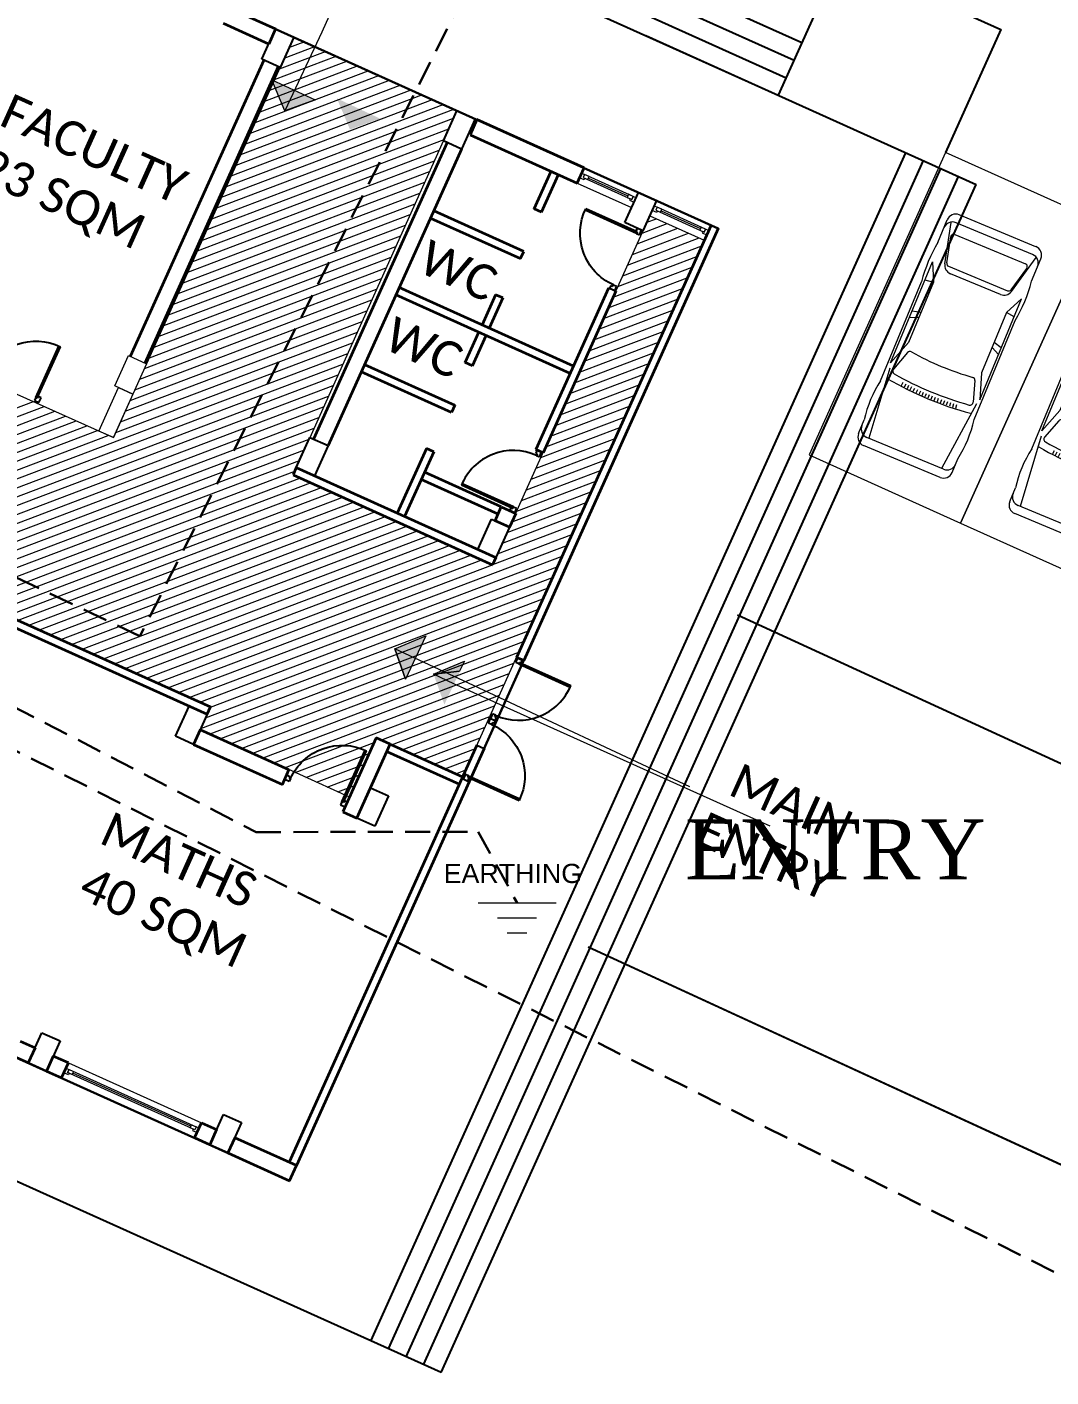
# Model space of a CAD drawing. Header units: inches. Extents: x 527934 to 2134587, y -408734 to 227304.
# Drawn here: x 714743 to 730180, y -186832 to -166486 of the extents above; entities that cross this region are included whole.
import ezdxf

# ---------------------------------------------------------------- set-up
doc = ezdxf.new("R2010")
doc.units = ezdxf.units.IN
doc.header["$MEASUREMENT"] = 0
doc.linetypes.add('CONTINU', pattern=[0])
doc.linetypes.add('HIDDEN', pattern=[0.375, 0.25, -0.125])
for name, color, linetype, lineweight in [('1 FOR ELEC', 3, 'Continuous', 30), ('5 DB BOXES', 3, 'Continuous', 25), ('dim', 253, 'Continuous', 9), ('hatch', 250, 'Continuous', 5), ('K-ANO-Text', 250, 'Continuous', 15), ('K-AR-RCC', 159, 'Continuous', 9), ('K-AR-Wall', 33, 'Continuous', 5), ('K-AR-Wall Section', 33, 'Continuous', 35), ('LANDSCAPE', 97, 'Continuous', 9), ('NEW BLOCKS', 12, 'Continuous', 30), ('partition wall', 5, 'Continuous', 20)]:
    doc.layers.add(name, color=color, linetype=linetype, lineweight=lineweight)
doc.layers.add('K-AR-Al Section', color=7, linetype='Continuous', lineweight=5, true_color=0xb0b0b0)
for name, color, linetype in [('kpl_coupe mur', 1, 'CONTINU'), ('kpl_dessin fin', 3, 'CONTINU'), ('Tree', 3, 'Continuous')]:
    doc.layers.add(name, color=color, linetype=linetype)
doc.styles.add('1.5MM TEXT', font='calibri.ttf', dxfattribs={"height": 1.5})
doc.styles.add('arial', font='arial.ttf')

# ---------------------------------------------------------------- blocks, each defined once
blk = doc.blocks.new('A$C50A51E71')
at = {"linetype": 'Continuous'}
for p, q in [((-1.1014, 0.1177), (-1.1014, 0.4513)), ((-0.7732, 0.4727), (-1.0661, 0.4427)), ((-1.0661, 0.1177), (-1.0661, 0.4513)), ((-1.0645, 0.4882), (-1.005, 0.4882)), ((-0.8348, 0.4882), (-0.404, 0.4882)), ((-0.6887, 0.431), (-0.772, 0.458)), ((-0.7529, 0.4787), (-0.3133, 0.4787)), ((-0.6491, 0.4435), (-0.7529, 0.4787)), ((-0.3876, 0.4435), (-0.6491, 0.4435)), ((-0.5553, 0.4787), (-0.5388, 0.4435)), ((-0.5266, 0.4787), (-0.5179, 0.4435)), ((-0.3914, 0.4787), (-0.3876, 0.4435)), ((-0.3133, 0.4787), (-0.3876, 0.4435)), ((-0.3015, 0.4295), (-0.1379, 0.4692)), ((-0.2956, 0.4238), (-0.1921, 0.4489)), ((-0.2327, 0.4882), (-0.1345, 0.4882)), ((-0.1769, 0.437), (-0.1769, 0.1301)), ((-0.1316, 0.1177), (-0.1316, 0.4513)), ((-0.0976, 0.1177), (-0.0976, 0.4513)), ((-0.8208, 0.3897), (-0.8064, 0.3886)), ((-0.8197, 0.4028), (-0.8054, 0.4015)), ((-0.3297, 0.1754), (-0.3297, 0.3936)), ((-0.305, 0.4118), (-0.305, 0.1552)), ((-0.8239, 0.3371), (-0.8095, 0.3366)), ((-0.8233, 0.3503), (-0.8089, 0.3496)), ((-0.8226, 0.3634), (-0.8082, 0.3626)), ((-0.8218, 0.3765), (-0.8074, 0.3756)), ((-0.8249, 0.2845), (-0.8105, 0.2845)), ((-0.8248, 0.2976), (-0.8104, 0.2975)), ((-0.8248, 0.2713), (-0.8104, 0.2714)), ((-0.8247, 0.3108), (-0.8102, 0.3105)), ((-0.8244, 0.3239), (-0.8099, 0.3235)), ((-0.8247, 0.2581), (-0.8102, 0.2584)), ((-0.8244, 0.245), (-0.8099, 0.2454)), ((-0.8239, 0.2318), (-0.8095, 0.2324)), ((-0.8233, 0.2187), (-0.8089, 0.2194)), ((-0.8226, 0.2055), (-0.8082, 0.2064)), ((-0.8218, 0.1924), (-0.8074, 0.1934)), ((-0.8208, 0.1793), (-0.8064, 0.1804)), ((-0.8197, 0.1662), (-0.8054, 0.1674)), ((-0.7732, 0.0962), (-1.0661, 0.1262)), ((-0.6887, 0.1379), (-0.772, 0.1109)), ((-0.6491, 0.1254), (-0.7529, 0.0902)), ((-0.3876, 0.1254), (-0.6491, 0.1254)), ((-0.5553, 0.0902), (-0.5388, 0.1254)), ((-0.5266, 0.0902), (-0.5179, 0.1254)), ((-0.3914, 0.0902), (-0.3876, 0.1254)), ((-0.3133, 0.0902), (-0.3876, 0.1254)), ((-0.3015, 0.1395), (-0.1379, 0.0998)), ((-0.2956, 0.1432), (-0.1921, 0.1181)), ((-1.0645, 0.0807), (-1.005, 0.0807)), ((-0.8348, 0.0807), (-0.404, 0.0807)), ((-0.7529, 0.0902), (-0.3133, 0.0902)), ((-0.2327, 0.0807), (-0.1345, 0.0807))]:
    blk.add_line(p, q, dxfattribs=at)
for centre, radius, start, end in [((-0.9199, 0.017), 0.4788, 79.7616, 100.2384), ((-0.3183, -0.0933), 0.5877, 81.6216, 98.3784), ((-1.0645, 0.4513), 0.0369, 90.0171, 179.9829), ((-1.0291, 0.4513), 0.0369, 90.0171, 179.9829), ((0.5322, 0.2845), 1.3607, 172.3671, 187.6329), ((0.5474, 0.2845), 1.3454, 173.0262, 186.9738), ((-0.7758, 0.4464), 0.0123, 71.8301, 173.1644), ((-0.1892, 0.4369), 0.0123, 0.0891, 103.6339), ((-0.1686, 0.4513), 0.0369, 0.0171, 89.9828), ((-0.1344, 0.4513), 0.0369, 359.9176, 90.0825), ((-0.6925, 0.4193), 0.0124, 354.0256, 71.8945), ((0.5395, 0.2845), 1.2271, 173.7528, 186.2472), ((-0.2927, 0.3936), 0.0369, 103.6822, 179.9556), ((-0.2927, 0.4119), 0.0123, 103.7393, 180.0891), ((-0.2927, 0.1754), 0.0369, 180.0444, 256.3177), ((-1.0645, 0.1177), 0.0369, 180.0171, 269.9829), ((-1.0291, 0.1177), 0.0369, 180.0171, 269.9829), ((-0.7758, 0.1226), 0.0123, 186.8356, 288.1699), ((-0.6925, 0.1497), 0.0124, 288.1055, 5.9744), ((-0.2927, 0.1552), 0.0123, 179.911, 256.2607), ((-0.1892, 0.1301), 0.0123, 256.3661, 359.9108), ((-0.1686, 0.1177), 0.0369, 270.0172, 359.9829), ((-0.1344, 0.1176), 0.0369, 269.9174, 0.0824), ((-0.9199, 0.552), 0.4788, 259.7616, 280.2384), ((-0.3183, 0.6622), 0.5877, 261.6216, 278.3784)]:
    blk.add_arc(centre, radius, start, end, dxfattribs=at)
blk = doc.blocks.new('bldg1')
at = {"ltscale": 0.5}
h = blk.add_hatch(color=256, dxfattribs=at)
h.paths.add_polyline_path([(2566338, 3342377), (2566343, 3342718), (2565966, 3342724)])
h.paths.add_polyline_path([(2566338, 3342377), (2566364, 3342402), (2566364, 3342718), (2566343, 3342718)])
h.paths.add_polyline_path([(2566364, 3342402), (2566687, 3342713), (2566364, 3342718)])
h = blk.add_hatch(color=256, dxfattribs=at)
h.paths.add_polyline_path([(2570859, 3335408), (2571199, 3335403), (2571205, 3335779)])
h.paths.add_polyline_path([(2570859, 3335408), (2570884, 3335382), (2571199, 3335382), (2571199, 3335403)])
h.paths.add_polyline_path([(2570884, 3335382), (2571194, 3335059), (2571199, 3335382)])
for p, q in [((2570970, 3342798), (2570895, 3342798)), ((2570895, 3342798), (2570895, 3342748)), ((2570970, 3342723), (2570970, 3342798)), ((2570920, 3342723), (2570070, 3342723)), ((2570920, 3342748), (2570071, 3342748)), ((2570895, 3342748), (2570920, 3342748)), ((2570920, 3342748), (2570920, 3342723)), ((2570920, 3342723), (2570970, 3342723)), ((2570895, 3341798), (2570895, 3341848)), ((2570895, 3341848), (2570920, 3341848)), ((2570970, 3341798), (2570895, 3341798)), ((2570920, 3341848), (2570920, 3341873)), ((2570920, 3341873), (2570970, 3341873)), ((2570970, 3341873), (2570970, 3341798)), ((2570970, 3339128), (2570895, 3339128)), ((2570895, 3339128), (2570895, 3339078)), ((2570970, 3339053), (2570970, 3339128)), ((2570895, 3339078), (2570920, 3339078)), ((2570920, 3339078), (2570920, 3339053)), ((2570920, 3339053), (2570970, 3339053)), ((2570920, 3338203), (2570070, 3338203)), ((2570920, 3338178), (2570071, 3338178)), ((2570895, 3338128), (2570895, 3338178)), ((2570895, 3338178), (2570920, 3338178)), ((2570970, 3338128), (2570895, 3338128)), ((2570920, 3338178), (2570920, 3338203)), ((2570920, 3338203), (2570970, 3338203)), ((2570970, 3338203), (2570970, 3338128)), ((2563678, 3336750), (2563678, 3337600)), ((2563703, 3336750), (2563703, 3337600)), ((2563703, 3336750), (2563678, 3336750)), ((2563678, 3336750), (2563678, 3336700)), ((2563678, 3336700), (2563753, 3336700)), ((2563753, 3336775), (2563703, 3336775)), ((2563703, 3336775), (2563703, 3336750)), ((2563753, 3336700), (2563753, 3336775)), ((2571915, 3336153), (2571990, 3336153)), ((2571915, 3336078), (2571915, 3336153)), ((2571965, 3336078), (2571915, 3336078)), ((2571965, 3336103), (2572815, 3336103)), ((2571990, 3336103), (2571965, 3336103)), ((2571965, 3336103), (2571965, 3336078)), ((2571965, 3336078), (2572815, 3336078)), ((2571990, 3336153), (2571990, 3336103)), ((2571965, 3335228), (2571915, 3335228)), ((2571915, 3335228), (2571915, 3335153)), ((2571915, 3335153), (2571990, 3335153)), ((2571915, 3335078), (2571915, 3335153)), ((2571915, 3335153), (2571990, 3335153)), ((2571965, 3335078), (2571915, 3335078)), ((2571965, 3335203), (2571965, 3335228)), ((2571990, 3335203), (2571965, 3335203)), ((2571990, 3335103), (2571965, 3335103)), ((2571965, 3335103), (2571965, 3335078)), ((2571990, 3335153), (2571990, 3335203)), ((2571990, 3335153), (2571990, 3335103)), ((2571965, 3334228), (2571915, 3334228)), ((2571915, 3334228), (2571915, 3334153)), ((2571965, 3334203), (2571965, 3334228)), ((2571965, 3334228), (2572815, 3334228)), ((2571915, 3334153), (2571990, 3334153)), ((2571990, 3334203), (2571965, 3334203)), ((2571965, 3334203), (2572815, 3334203)), ((2571990, 3334153), (2571990, 3334203)), ((2570388, 3333090), (2570388, 3333940)), ((2570413, 3333090), (2570413, 3333940)), ((2569463, 3333040), (2569463, 3333115)), ((2569463, 3333115), (2569513, 3333115)), ((2569538, 3333040), (2569463, 3333040)), ((2569513, 3333115), (2569513, 3333090)), ((2569513, 3333090), (2569538, 3333090)), ((2569538, 3333090), (2569538, 3333040)), ((2570413, 3333090), (2570388, 3333090)), ((2570388, 3333090), (2570388, 3333040)), ((2570388, 3333040), (2570463, 3333040)), ((2570463, 3333115), (2570413, 3333115)), ((2570413, 3333115), (2570413, 3333090)), ((2570463, 3333040), (2570463, 3333115))]:
    blk.add_line(p, q, dxfattribs=at)
for centre, start, end in [((2570920, 3338203), 90, 181.6854), ((2571965, 3336078), 270, 1.6854)]:
    blk.add_arc(centre, 850, start, end, dxfattribs=at)
at = {"ltscale": 0.5, "extrusion": (0, 0, -1)}
for centre, major_axis, start_param, end_param in [((2570920, 3342723), (-549, 649), 3.844435, 5.444647), ((2563678, 3336750), (402, 749), 4.219815, 5.820027), ((2571965, 3334228), (202, 826), -0.240066, 1.360146), ((2570388, 3333090), (402, 749), 4.219815, 5.820027)]:
    blk.add_ellipse(centre, major_axis=major_axis, ratio=1, start_param=start_param, end_param=end_param, dxfattribs=at)
at = {"layer": 'Defpoints', "ltscale": 0.5}
blk.add_line((2571893, 3334703), (2572013, 3334703), dxfattribs=at)
at = {"layer": 'hatch', "ltscale": 0.5}
for p, q in [((2564993, 3343298), (2567693, 3343298)), ((2564993, 3336678), (2564993, 3343298)), ((2564993, 3343126), (2565165, 3343298)), ((2564993, 3342949), (2565342, 3343298)), ((2564993, 3342772), (2565518, 3343298)), ((2564993, 3342596), (2565695, 3343298)), ((2564993, 3342419), (2565872, 3343298)), ((2564993, 3342242), (2566049, 3343298)), ((2564993, 3342065), (2566226, 3343298)), ((2564993, 3341888), (2566402, 3343298)), ((2564993, 3341712), (2566579, 3343298)), ((2564993, 3341535), (2566756, 3343298)), ((2564993, 3341358), (2566933, 3343298)), ((2564993, 3341181), (2567109, 3343298)), ((2564993, 3341005), (2567286, 3343298)), ((2564993, 3340828), (2567463, 3343298)), ((2564993, 3340651), (2567640, 3343298)), ((2564993, 3340474), (2567693, 3343174)), ((2567693, 3343298), (2567693, 3337278)), ((2564993, 3340297), (2567693, 3342997)), ((2570993, 3337278), (2570993, 3343048)), ((2570993, 3343048), (2571893, 3343048)), ((2570993, 3342939), (2571102, 3343048)), ((2570993, 3342762), (2571279, 3343048)), ((2570993, 3342585), (2571456, 3343048)), ((2570993, 3342408), (2571632, 3343048)), ((2570993, 3342232), (2571809, 3343048)), ((2571893, 3343048), (2571893, 3334178)), ((2564993, 3340121), (2567693, 3342821)), ((2570993, 3342055), (2571893, 3342955)), ((2570993, 3341878), (2571893, 3342778)), ((2564993, 3339944), (2567693, 3342644)), ((2570993, 3341701), (2571893, 3342601)), ((2564993, 3339767), (2567693, 3342467)), ((2570993, 3341524), (2571893, 3342424)), ((2564993, 3339590), (2567693, 3342290)), ((2570993, 3341348), (2571893, 3342248)), ((2564993, 3339414), (2567693, 3342114)), ((2570993, 3341171), (2571893, 3342071)), ((2564993, 3339237), (2567693, 3341937)), ((2564993, 3339060), (2567693, 3341760)), ((2570993, 3340994), (2571893, 3341894)), ((2564993, 3338883), (2567693, 3341583)), ((2570993, 3340817), (2571893, 3341717)), ((2570993, 3340641), (2571893, 3341541)), ((2564993, 3338706), (2567693, 3341406)), ((2570993, 3340464), (2571893, 3341364)), ((2564993, 3338530), (2567693, 3341230)), ((2570993, 3340287), (2571893, 3341187)), ((2564993, 3338353), (2567693, 3341053)), ((2570993, 3340110), (2571893, 3341010)), ((2564993, 3338176), (2567693, 3340876)), ((2570993, 3339933), (2571893, 3340833)), ((2564993, 3337999), (2567693, 3340699)), ((2564993, 3337823), (2567693, 3340523)), ((2570993, 3339757), (2571893, 3340657)), ((2564993, 3337646), (2567693, 3340346)), ((2570993, 3339580), (2571893, 3340480)), ((2564993, 3337469), (2567693, 3340169)), ((2570993, 3339403), (2571893, 3340303)), ((2570993, 3339226), (2571893, 3340126)), ((2564993, 3337292), (2567693, 3339992)), ((2570993, 3339050), (2571893, 3339950)), ((2564993, 3337115), (2567693, 3339815)), ((2570993, 3338873), (2571893, 3339773)), ((2564993, 3336939), (2567693, 3339639)), ((2570993, 3338696), (2571893, 3339596)), ((2564993, 3336762), (2567693, 3339462)), ((2570993, 3338519), (2571893, 3339419)), ((2560993, 3332585), (2567693, 3339285)), ((2560993, 3332408), (2567693, 3339108)), ((2570993, 3338342), (2571893, 3339242)), ((2560993, 3332232), (2567693, 3338932)), ((2570993, 3338166), (2571893, 3339066)), ((2561146, 3332208), (2567693, 3338755)), ((2570993, 3337989), (2571893, 3338889)), ((2570993, 3337812), (2571893, 3338712)), ((2561323, 3332208), (2567693, 3338578)), ((2570993, 3337635), (2571893, 3338535)), ((2561500, 3332208), (2567693, 3338401)), ((2570993, 3337459), (2571893, 3338359)), ((2561676, 3332208), (2567693, 3338224)), ((2570993, 3337282), (2571893, 3338182)), ((2561853, 3332208), (2567693, 3338048)), ((2564693, 3337898), (2564993, 3337898)), ((2564693, 3337398), (2564693, 3337898)), ((2564993, 3337898), (2564993, 3337398)), ((2567466, 3333578), (2571893, 3338005)), ((2562030, 3332208), (2567693, 3337871)), ((2562207, 3332208), (2567693, 3337694)), ((2567642, 3333578), (2571893, 3337828)), ((2562383, 3332208), (2567693, 3337517)), ((2567819, 3333578), (2571893, 3337651)), ((2567993, 3333575), (2571893, 3337475)), ((2562560, 3332208), (2567693, 3337341)), ((2562737, 3332208), (2567807, 3337278)), ((2562914, 3332208), (2567984, 3337278)), ((2563091, 3332208), (2568161, 3337278)), ((2563267, 3332208), (2568337, 3337278)), ((2564993, 3337398), (2564693, 3337398)), ((2564753, 3336678), (2564753, 3337398)), ((2564753, 3337398), (2564993, 3337398)), ((2564814, 3333578), (2568514, 3337278)), ((2564991, 3333578), (2568691, 3337278)), ((2564993, 3337398), (2564993, 3336678)), ((2565168, 3333578), (2568868, 3337278)), ((2565344, 3333578), (2569044, 3337278)), ((2565521, 3333578), (2569221, 3337278)), ((2565698, 3333578), (2569398, 3337278)), ((2565875, 3333578), (2569575, 3337278)), ((2566051, 3333578), (2569751, 3337278)), ((2566228, 3333578), (2569928, 3337278)), ((2566405, 3333578), (2570105, 3337278)), ((2566582, 3333578), (2570282, 3337278)), ((2566759, 3333578), (2570459, 3337278)), ((2566935, 3333578), (2570635, 3337278)), ((2567112, 3333578), (2570812, 3337278)), ((2567289, 3333578), (2570989, 3337278)), ((2567693, 3337278), (2570993, 3337278)), ((2567993, 3333398), (2571893, 3337298)), ((2567993, 3333221), (2571893, 3337121)), ((2568156, 3333207), (2571893, 3336944)), ((2560571, 3333578), (2563671, 3336678)), ((2560693, 3336678), (2564993, 3336678)), ((2560748, 3333578), (2563848, 3336678)), ((2560925, 3333578), (2564025, 3336678)), ((2560993, 3333469), (2564202, 3336678)), ((2560993, 3333292), (2564379, 3336678)), ((2560993, 3333115), (2564555, 3336678)), ((2560993, 3332939), (2564732, 3336678)), ((2560993, 3332762), (2564909, 3336678)), ((2564993, 3336678), (2564753, 3336678)), ((2568332, 3333207), (2571893, 3336768)), ((2568508, 3333206), (2571893, 3336591)), ((2568684, 3333205), (2571893, 3336414)), ((2568860, 3333204), (2571893, 3336237)), ((2569036, 3333204), (2571893, 3336060)), ((2569212, 3333203), (2571893, 3335884)), ((2569388, 3333202), (2571893, 3335707)), ((2570541, 3334178), (2571893, 3335530)), ((2570717, 3334178), (2571893, 3335353)), ((2570894, 3334178), (2571893, 3335177)), ((2571071, 3334178), (2571893, 3335000)), ((2571248, 3334178), (2571893, 3334823)), ((2571424, 3334178), (2571893, 3334646)), ((2571601, 3334178), (2571893, 3334469)), ((2571778, 3334178), (2571893, 3334293)), ((2569564, 3333202), (2570463, 3334100)), ((2571893, 3334178), (2570463, 3334178)), ((2570463, 3334178), (2570463, 3333198)), ((2569740, 3333201), (2570463, 3333923)), ((2569916, 3333200), (2570463, 3333747)), ((2567993, 3333578), (2564693, 3333578)), ((2567993, 3333208), (2567993, 3333578)), ((2570092, 3333199), (2570463, 3333570)), ((2570463, 3333198), (2567993, 3333208)), ((2570268, 3333199), (2570463, 3333393)), ((2570445, 3333198), (2570463, 3333216))]:
    blk.add_line(p, q, dxfattribs=at)
at = {"layer": 'K-AR-Al Section', "ltscale": 0.5}
for p, q in [((2569793, 3343210), (2569843, 3343210)), ((2569793, 3343135), (2569793, 3343210)), ((2569918, 3343210), (2569843, 3343210)), ((2569843, 3343210), (2569843, 3343160)), ((2570643, 3343210), (2569843, 3343210)), ((2569843, 3343210), (2569843, 3343160)), ((2569843, 3343210), (2569843, 3343160)), ((2569918, 3343160), (2569918, 3343210)), ((2569918, 3343185), (2570568, 3343185)), ((2569918, 3343185), (2570568, 3343185)), ((2570643, 3343210), (2570568, 3343210)), ((2570568, 3343210), (2570568, 3343160)), ((2570643, 3343160), (2570643, 3343210)), ((2570643, 3343160), (2570643, 3343210)), ((2570693, 3343210), (2570643, 3343210)), ((2570643, 3343210), (2570643, 3343160)), ((2570693, 3343135), (2570693, 3343210)), ((2570993, 3343210), (2571043, 3343210)), ((2570993, 3343135), (2570993, 3343210)), ((2571118, 3343210), (2571043, 3343210)), ((2571043, 3343210), (2571043, 3343160)), ((2571843, 3343210), (2571043, 3343210)), ((2571043, 3343210), (2571043, 3343160)), ((2571043, 3343210), (2571043, 3343160)), ((2571118, 3343160), (2571118, 3343210)), ((2571118, 3343185), (2571768, 3343185)), ((2571118, 3343185), (2571768, 3343185)), ((2571843, 3343210), (2571768, 3343210)), ((2571768, 3343210), (2571768, 3343160)), ((2571843, 3343160), (2571843, 3343210)), ((2571843, 3343160), (2571843, 3343210)), ((2571893, 3343210), (2571843, 3343210)), ((2571843, 3343210), (2571843, 3343160)), ((2571893, 3343135), (2571893, 3343210)), ((2569868, 3343135), (2569793, 3343135)), ((2569843, 3343160), (2569918, 3343160)), ((2569843, 3343160), (2570643, 3343160)), ((2569843, 3343160), (2569868, 3343160)), ((2569868, 3343160), (2569868, 3343135)), ((2570568, 3343160), (2570643, 3343160)), ((2570643, 3343160), (2570618, 3343160)), ((2570618, 3343160), (2570618, 3343135)), ((2570618, 3343135), (2570693, 3343135)), ((2571068, 3343135), (2570993, 3343135)), ((2571043, 3343160), (2571118, 3343160)), ((2571043, 3343160), (2571843, 3343160)), ((2571043, 3343160), (2571068, 3343160)), ((2571068, 3343160), (2571068, 3343135)), ((2571768, 3343160), (2571843, 3343160)), ((2571843, 3343160), (2571818, 3343160)), ((2571818, 3343160), (2571818, 3343135)), ((2571818, 3343135), (2571893, 3343135)), ((2568243, 3327720), (2568293, 3327720)), ((2568243, 3327645), (2568243, 3327720)), ((2568293, 3327720), (2568368, 3327720)), ((2568293, 3327670), (2568293, 3327720)), ((2568293, 3327720), (2570393, 3327720)), ((2568293, 3327670), (2568293, 3327720)), ((2568293, 3327720), (2568293, 3327670)), ((2568368, 3327720), (2568368, 3327670)), ((2570318, 3327720), (2570393, 3327720)), ((2570318, 3327670), (2570318, 3327720)), ((2570393, 3327720), (2570393, 3327670)), ((2570393, 3327720), (2570393, 3327670)), ((2570443, 3327720), (2570393, 3327720)), ((2570393, 3327720), (2570393, 3327670)), ((2570443, 3327645), (2570443, 3327720)), ((2568318, 3327645), (2568243, 3327645)), ((2568368, 3327670), (2568293, 3327670)), ((2570393, 3327670), (2568293, 3327670)), ((2568293, 3327670), (2568318, 3327670)), ((2568318, 3327670), (2568318, 3327645)), ((2570318, 3327695), (2568368, 3327695)), ((2570318, 3327695), (2568368, 3327695)), ((2570393, 3327670), (2570318, 3327670)), ((2570393, 3327670), (2570368, 3327670)), ((2570368, 3327670), (2570368, 3327645)), ((2570368, 3327645), (2570443, 3327645))]:
    blk.add_line(p, q, dxfattribs=at)
at = {"layer": 'K-AR-Wall'}
for p, q in [((2570693, 3343298), (2569793, 3343298)), ((2569793, 3343298), (2569793, 3343048)), ((2570693, 3343048), (2570693, 3343298)), ((2571893, 3343298), (2570993, 3343298)), ((2570993, 3343298), (2570993, 3343048)), ((2571893, 3343048), (2571893, 3343298)), ((2569793, 3343048), (2570693, 3343048)), ((2570993, 3343048), (2571893, 3343048)), ((2568243, 3327808), (2570443, 3327808)), ((2568243, 3327558), (2568243, 3327808)), ((2570443, 3327808), (2570443, 3327558)), ((2570443, 3327558), (2568243, 3327558))]:
    blk.add_line(p, q, dxfattribs=at)
at = {"layer": 'K-AR-Wall Section', "ltscale": 0.5}
for p, q in [((2563943, 3343298), (2564693, 3343298)), ((2564693, 3343298), (2564693, 3343048)), ((2569793, 3343298), (2568023, 3343298)), ((2568023, 3343298), (2568023, 3343048)), ((2569793, 3343048), (2569793, 3343298)), ((2571893, 3343298), (2571893, 3336153)), ((2572013, 3343298), (2572013, 3336153)), ((2564693, 3343048), (2563943, 3343048)), ((2568023, 3343048), (2569793, 3343048)), ((2569363, 3342428), (2569363, 3343048)), ((2569483, 3342428), (2569483, 3343048)), ((2564723, 3342798), (2564723, 3337898)), ((2564963, 3342798), (2564963, 3337898)), ((2567753, 3342798), (2567753, 3337898)), ((2567993, 3342798), (2567993, 3337898)), ((2569483, 3342428), (2569363, 3342428)), ((2569483, 3341778), (2567993, 3341778)), ((2569483, 3341658), (2569483, 3341778)), ((2570873, 3341798), (2570873, 3339128)), ((2570993, 3341798), (2570993, 3339128)), ((2567993, 3341658), (2569483, 3341658)), ((2569363, 3341008), (2569363, 3340508)), ((2569483, 3341008), (2569363, 3341008)), ((2569483, 3341008), (2569483, 3340508)), ((2570873, 3340508), (2567993, 3340508)), ((2570873, 3340388), (2567993, 3340388)), ((2569363, 3339888), (2569363, 3340388)), ((2569483, 3339888), (2569483, 3340388)), ((2569483, 3339888), (2569363, 3339888)), ((2567993, 3339238), (2569483, 3339238)), ((2569483, 3339118), (2567993, 3339118)), ((2569483, 3339238), (2569483, 3339118)), ((2570993, 3339128), (2570873, 3339128)), ((2569363, 3338468), (2569363, 3337398)), ((2569483, 3338468), (2569363, 3338468)), ((2569483, 3338468), (2569483, 3337398)), ((2570753, 3338128), (2569483, 3338128)), ((2570753, 3337898), (2570753, 3338128)), ((2570753, 3338128), (2570993, 3338128)), ((2570993, 3338128), (2570993, 3337898)), ((2570753, 3338008), (2569483, 3338008)), ((2570993, 3337898), (2570753, 3337898)), ((2567693, 3337398), (2570993, 3337398)), ((2567693, 3337398), (2567693, 3337278)), ((2567693, 3337278), (2570993, 3337278)), ((2570993, 3337398), (2570993, 3337278)), ((2572013, 3336153), (2571893, 3336153)), ((2571893, 3334703), (2571893, 3327808)), ((2572013, 3334703), (2572013, 3327808)), ((2570693, 3334178), (2570463, 3334178)), ((2570463, 3334178), (2570463, 3332958)), ((2570693, 3334178), (2571893, 3334178)), ((2570693, 3332958), (2570693, 3334178)), ((2570693, 3334058), (2571893, 3334058)), ((2564693, 3333578), (2567993, 3333578)), ((2564693, 3333458), (2567993, 3333458)), ((2567993, 3333458), (2567993, 3333578)), ((2570693, 3333458), (2570693, 3333578)), ((2569463, 3333198), (2567993, 3333198)), ((2567993, 3333198), (2567993, 3332958)), ((2569463, 3332958), (2569463, 3333198)), ((2567993, 3332958), (2569463, 3332958)), ((2570463, 3332958), (2570693, 3332958)), ((2567443, 3327808), (2567693, 3327808)), ((2567693, 3327808), (2567693, 3327558)), ((2568243, 3327808), (2567993, 3327808)), ((2567993, 3327808), (2567993, 3327558)), ((2568243, 3327558), (2568243, 3327808)), ((2570443, 3327808), (2570693, 3327808)), ((2570443, 3327558), (2570443, 3327808)), ((2570693, 3327808), (2570693, 3327558)), ((2572013, 3327808), (2570993, 3327808)), ((2570993, 3327808), (2570993, 3327558)), ((2572013, 3327558), (2572013, 3327808)), ((2567693, 3327558), (2567443, 3327558)), ((2567993, 3327558), (2568243, 3327558)), ((2570693, 3327558), (2570443, 3327558)), ((2570993, 3327558), (2572013, 3327558))]:
    blk.add_line(p, q, dxfattribs=at)
at = {"layer": 'kpl_coupe mur', "ltscale": 0.5}
for p, q in [((2564693, 3343298), (2564993, 3343298)), ((2564693, 3342798), (2564693, 3343298)), ((2564993, 3343298), (2564993, 3342798)), ((2567693, 3343298), (2567993, 3343298)), ((2567693, 3342798), (2567693, 3343298)), ((2567993, 3343298), (2567993, 3342798)), ((2564993, 3342798), (2564693, 3342798)), ((2567993, 3342798), (2567693, 3342798)), ((2567693, 3337898), (2567993, 3337898)), ((2567693, 3337398), (2567693, 3337898)), ((2567993, 3337898), (2567993, 3337398)), ((2570693, 3337898), (2570993, 3337898)), ((2570693, 3337398), (2570693, 3337898)), ((2570993, 3337898), (2570993, 3337398)), ((2567993, 3337398), (2567693, 3337398)), ((2570993, 3337398), (2570693, 3337398)), ((2567693, 3333458), (2567993, 3333458)), ((2567693, 3332958), (2567693, 3333458)), ((2567993, 3333458), (2567993, 3332958)), ((2570693, 3333458), (2570993, 3333458)), ((2570693, 3332958), (2570693, 3333458)), ((2570993, 3333458), (2570993, 3332958)), ((2567993, 3332958), (2567693, 3332958)), ((2570993, 3332958), (2570693, 3332958)), ((2567693, 3328058), (2567993, 3328058)), ((2567693, 3327558), (2567693, 3328058)), ((2567993, 3328058), (2567993, 3327558)), ((2570693, 3328058), (2570993, 3328058)), ((2570693, 3327558), (2570693, 3328058)), ((2570993, 3328058), (2570993, 3327558)), ((2567993, 3327558), (2567693, 3327558)), ((2570993, 3327558), (2570693, 3327558))]:
    blk.add_line(p, q, dxfattribs=at)
at = {"layer": 'kpl_dessin fin', "ltscale": 0.5}
for p, q in [((2572013, 3347528), (2572013, 3345498)), ((2559488, 3346368), (2572013, 3346368)), ((2559488, 3346078), (2572013, 3346078)), ((2559488, 3345788), (2572013, 3345788)), ((2559488, 3345498), (2572013, 3345498)), ((2569823, 3345498), (2575283, 3345498)), ((2574123, 3325858), (2574123, 3345498)), ((2574413, 3325858), (2574413, 3345498)), ((2574703, 3325858), (2574703, 3345498)), ((2574993, 3325858), (2574993, 3345498)), ((2575283, 3325858), (2575283, 3345498)), ((2570693, 3343298), (2570993, 3343298)), ((2570693, 3342798), (2570693, 3343298)), ((2570993, 3343298), (2570993, 3342798)), ((2570993, 3342798), (2570693, 3342798)), ((2570993, 3341798), (2570873, 3341798)), ((2575283, 3325858), (2538193, 3325858))]:
    blk.add_line(p, q, dxfattribs=at)
at = {"layer": 'partition wall', "ltscale": 0.25}
for p, q in [((2570859, 3335408), (2571205, 3335779)), ((2571205, 3335779), (2571194, 3335609)), ((2570859, 3335408), (2571194, 3335609)), ((2571194, 3335609), (2570859, 3335408)), ((2571194, 3335403), (2570859, 3335408)), ((2576424, 3335403), (2571194, 3335403))]:
    blk.add_line(p, q, dxfattribs=at)
at = {"layer": 'K-ANO-Text', "style": '1.5MM TEXT'}
for s, p in [('WC', (2568119, 3340844)), ('FACULTY', (2561462, 3340266)), ('23 SQM', (2561485, 3339386)), ('WC', (2568119, 3339574)), ('MAIN', (2575625, 3335578)), ('ENTRY', (2575465, 3334703)), ('MATHS', (2567278, 3331019)), ('40 SQM', (2567328, 3330138))]:
    blk.add_text(s, height=525, dxfattribs=at).set_placement(p)

msp = doc.modelspace()

# ---------------------------------------------------------------- hatches: boundary and pattern name
at = {"ltscale": 0.5}
h = msp.add_hatch(color=256, dxfattribs=at)
h.paths.add_polyline_path([(718630.7, -167748.5), (718775.1, -167440.1), (718434.1, -167280.4)])
h.paths.add_polyline_path([(718630.7, -167748.5), (718664.7, -167736.4), (718794.1, -167449), (718775.1, -167440.1)])
h.paths.add_polyline_path([(718664.7, -167736.4), (719087, -167586.1), (718794.1, -167449)])
h = msp.add_hatch(color=256, dxfattribs=at)
h.paths.add_polyline_path([(720288, -175856.9), (720596.4, -176001.3), (720756, -175660.4)])
h.paths.add_polyline_path([(720288, -175856.9), (720300.1, -175890.9), (720587.5, -176020.3), (720596.4, -176001.3)])
h.paths.add_polyline_path([(720300.1, -175890.9), (720450.4, -176313.2), (720587.5, -176020.3)])
at = {"layer": 'Tree', "ltscale": 0.5}
h = msp.add_hatch(dxfattribs=at)
h.set_pattern_fill('GRASS', color=256, scale=800, style=0)
h.set_pattern_definition([(90, (727800.17, -145638.66), (-565.6854, 565.6854), [150, -981.371]), (45, (727800.2, -145638.7), (-565.6854, 565.6854), [150, -650]), (135, (727800.2, -145638.7), (-565.6854, -565.6854), [150, -650])])
h.paths.add_polyline_path([(718395.2, -146742.3), (705968.7, -141147.1), (689043, -133735.3), (686589, -138160.7), (685494.3, -141047.4), (684669.8, -143103), (682947.2, -151200.9), (681842.7, -157845.8), (681224.5, -163121.4), (675694, -163294.3), (670735.6, -163442.3), (664063.2, -163717.7), (664011.8, -165547.9), (663897.9, -170016.6), (663877.8, -172112), (663707.3, -174273.9), (663216.7, -178412.3), (662999.8, -180487.9), (662539.8, -184450.7), (662211.8, -187619), (662003.5, -191088.4), (658727, -190623.3), (655946.1, -190266), (654389.1, -190018.5), (654330.2, -190180.2), (653012.5, -192144.1), (649060, -197199.3, 0.1657104), (648984.1, -197743.1), (649148.1, -198307.3), (649430.6, -199050.5), (649857, -199864), (650511.5, -200863.9), (650793, -200996), (651065, -201130.8), (651326.7, -201267.2), (651577.5, -201404.1), (651816.7, -201540.4), (652043.7, -201675.1), (652358.1, -201868.9), (652732.8, -202116.8), (653065.6, -202352.3), (653317.9, -202540.9), (653484, -202667.4), (653656.1, -202799.9), (653837.4, -202940.3), (654030.3, -203089.8), (654233.1, -203247), (654443, -203409.9), (654657.4, -203576.5), (654873.5, -203744.8), (655088.6, -203912.7), (655299.9, -204078.3), (655504.8, -204239.6), (655701.5, -204394.8), (655892.3, -204543.7), (656080.8, -204686.3), (656270.2, -204822.4), (656464, -204952.2), (656665.6, -205075.6), (656878.2, -205192.7), (657105.5, -205303.3), (657350.1, -205407.7), (657613, -205506.4), (657894.4, -205600.1), (658194.6, -205689.5), (658513.8, -205775.3), (658852.5, -205858.3), (659210.9, -205939.1), (659589.2, -206018.5), (659987.4, -206096.9), (660403.4, -206174.3), (660835, -206250.4), (661279.7, -206324.9), (661735.1, -206397.5), (662199, -206468), (662668.8, -206536), (663142.2, -206601.2), (663616.9, -206663.3), (664090.1, -206721.1), (664559.2, -206773.3), (665021.6, -206818.5), (665474.5, -206855.4), (665915.3, -206882.8), (666341.4, -206899.3), (666750, -206903.7), (667139, -206895.1), (667508.2, -206874.9), (667857.7, -206844.8), (668187.9, -206806.8), (668498.8, -206762.7), (668790.9, -206714.3), (669064.2, -206663.5), (669319.1, -206612.1), (669556, -206561.6), (669775.6, -206511.5), (669979, -206461.2), (670167.3, -206409.8), (670341.4, -206356.7), (670502.4, -206301.1), (670651.2, -206242.1), (670789, -206179.2), (670917, -206111), (671038.1, -206034.8), (671155.4, -205947.2), (671272.1, -205844.9), (671391.3, -205724.8), (671516.2, -205583.6), (671649.9, -205417.9), (671795.7, -205224.4), (671955.9, -205000.7), (672130.3, -204746.4), (672318.2, -204462.3), (672518.6, -204148.7), (672730.6, -203806.2), (672953.4, -203435.4), (673186, -203036.7), (673427.7, -202610.8), (673677.4, -202158.4), (673933.3, -201682.2), (674193.5, -201185.1), (674456.2, -200670), (674719.3, -200139.7), (674981.1, -199597.3), (675239.6, -199045.7), (675492.9, -198487.7), (675739.5, -197926), (675979.6, -197362.2), (676213.7, -196797.6), (676442.3, -196233.4), (676666.2, -195670.9), (676885.7, -195111.3), (677101.6, -194556.1), (677314.2, -194006.3), (677524.4, -193462.6), (677733, -192922.9), (677941, -192384), (678149.5, -191843.1), (678359.4, -191297.2), (678571.7, -190743.5), (678787.4, -190178.8), (679007.6, -189600.4), (679233.1, -189005.9), (679463.8, -188395.8), (679699.6, -187771.1), (679940.3, -187132.9), (680185.6, -186482.3), (680435.5, -185820.3), (680689.7, -185148.2), (680948, -184466.8), (681210.1, -183777.9), (681475.3, -183085.3), (681742.7, -182393.3), (682011.5, -181706.1), (682280.8, -181028.3), (682549.8, -180363.9), (682817.7, -179717.5), (683083.5, -179093.3), (683346.4, -178494.7), (683605.8, -177920.8), (683860.9, -177369.9), (684111, -176840.3), (684355.5, -176330.1), (684593.7, -175837.5), (684824.8, -175360.9), (685048.2, -174898.3), (685263.2, -174448.6), (685469.7, -174012.6), (685667.4, -173591.6), (685856.2, -173186.8), (686035.9, -172799.8), (686206.4, -172431.7), (686367.5, -172083.9), (686519, -171757.7), (686661.1, -171453.6), (686794.7, -171168.1), (686921.3, -170896.8), (687042.2, -170635.3), (687158.7, -170379.4), (687272.1, -170124.5), (687383.9, -169866.4), (687495.2, -169600.6), (687607.6, -169323), (687722.4, -169030.3), (687841.1, -168719.2), (687965.2, -168386.8), (688096.2, -168029.9), (688235.6, -167645.3), (688384.7, -167229.9), (688545.2, -166780.5), (688717.7, -166296.4), (688899.3, -165785.6), (689086.6, -165258.4), (689275.9, -164725.3), (689463.7, -164196.6), (689646.4, -163682.7), (689820.4, -163193.9), (689982.1, -162740.6), (690129, -162330.1), (690263.4, -161956.9), (690388.5, -161612.5), (690507.5, -161288.4), (690623.8, -160976), (690740.6, -160666.8), (690861.1, -160352.2), (690988.7, -160023.8), (691125.6, -159675.5), (691270.6, -159311.3), (691421.1, -158937.5), (691575, -158560.6), (691729.7, -158187.1), (691883.1, -157823.4), (692032.6, -157475.8), (692176.1, -157151), (692311.7, -156853.2), (692440.9, -156578.7), (692565.4, -156321.7), (692687.2, -156076.4), (692808.2, -155836.8), (692930.3, -155597.3), (693055.5, -155352), (693185.7, -155095), (693322.1, -154822.7), (693462.9, -154539.8), (693605.7, -154253), (693748.2, -153969.2), (693887.8, -153695.2), (694022.1, -153437.8), (694148.8, -153203.7), (694325.3, -152894.7), (694349.6, -152860.3), (692460.2, -152010), (693033.6, -150691.6), (695967.6, -151998.4), (712646.9, -159508.5)])

# ---------------------------------------------------------------- linework, layer by layer
at = {"layer": '1 FOR ELEC', "color": 2, "linetype": 'HIDDEN', "lineweight": 30, "ltscale": 1500}
for p, q in [((733015, -142926.5), (716444.2, -175668.7)), ((716444.2, -175668.7), (714410.7, -174701.6)), ((714013.8, -176456.3), (718196, -178619.5)), ((713799.7, -177004.9), (733515, -186897.5)), ((718196, -178619.5), (721545.5, -178613.5)), ((721545.5, -178613.5), (722130.5, -179685.5))]:
    msp.add_line(p, q, dxfattribs=at)
at = {"layer": 'Defpoints', "ltscale": 0.5}
msp.add_line((723201.7, -180349.6), (739244.4, -187731.9), dxfattribs=at)
at = {"layer": 'dim', "color": 2}
for p, q in [((721543, -179685.5), (722718, -179685.5)), ((721836.8, -179910.5), (722424.2, -179910.5)), ((721983.6, -180135.5), (722277.4, -180135.5))]:
    msp.add_line(p, q, dxfattribs=at)
at = {"layer": 'K-AR-RCC', "ltscale": 0.5}
for points in [[(730869.3, -169403.2), (728589.7, -168376.8), (726536.9, -172936), (728816.5, -173962.4)], [(733148.9, -170429.7), (730869.3, -169403.2), (728816.5, -173962.4), (731096.1, -174988.8)]]:
    msp.add_lwpolyline(points, close=True, dxfattribs=at)
at = {"layer": 'kpl_dessin fin', "ltscale": 0.5}
msp.add_line((725454.8, -175343), (744481.6, -184098.6), dxfattribs=at)
for points in [[(724890.6, -164486), (729422.8, -166525.6), (728589.7, -168376.8)], [(723201.7, -180349.6), (739244.4, -187731.9), (724067.9, -220712.2)]]:
    msp.add_lwpolyline(points, dxfattribs=at)
at = {"layer": 'NEW BLOCKS', "ltscale": 0.5}
msp.add_lwpolyline([(695694, -156251.3), (725164.4, -169520.9), (718702, -183873.1), (689231.7, -170603.5)], close=True, dxfattribs=at)
at = {"layer": 'partition wall', "ltscale": 0.25}
for points in [[(721333, -161794.1), (719185.8, -166563), (718630.7, -167748.5), (719087, -167586.1), (718630.7, -167748.5), (718434.1, -167280.4), (719087, -167586.1)], [(724736.1, -177939.6), (721473.5, -176412), (720288, -175856.9), (720450.4, -176313.2), (720288, -175856.9), (720756, -175660.4), (720450.4, -176313.2)]]:
    msp.add_lwpolyline(points, dxfattribs=at)

# ---------------------------------------------------------------- block references
at = {"rotation": 335.7595136373062}
msp.add_blockref('bldg1', (-2992724, -2162056.3), dxfattribs=at)
at = {"layer": 'LANDSCAPE', "xscale": 3749.999999999642, "yscale": 3749.999999999642, "zscale": 3749.999999999642, "rotation": 67.46189338893859}
for p in [(730500.4, -169628.2), (732779.9, -170654.6)]:
    msp.add_blockref('A$C50A51E71', p, dxfattribs=at)

# ---------------------------------------------------------------- texts
at = {"layer": '5 DB BOXES', "color": 2, "insert": (722068, -179098), "char_height": 289.18, "width": 140333.852, "attachment_point": 2, "style": 'arial'}
msp.add_mtext('EARTHING', dxfattribs=at)
at = {"layer": 'K-ANO-Text', "ltscale": 0.5, "insert": (723177.1, -178429.7), "char_height": 900, "attachment_point": 1, "style": '1.5MM TEXT'}
msp.add_mtext_dynamic_manual_height_columns('\\pi1487;{\\fTimes New Roman|b0|i0|c0|p18;ENTRY}', width=7548.854, gutter_width=3500, heights=[0], dxfattribs=at)

doc.saveas('drawing.dxf')
